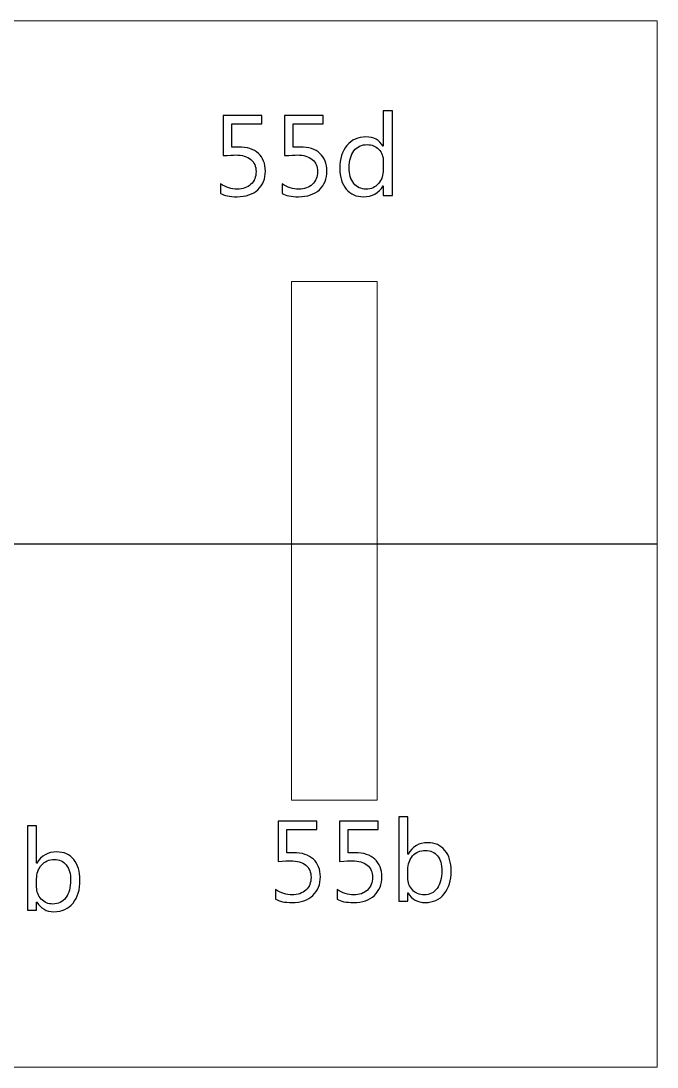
# Model space of a CAD drawing. Header units: centimetres. Extents: x -19.4 to 19.9, y -26.5 to 22.7.
# Drawn here: x 5.627 to 7.987, y -0.963 to 2.917 of the extents above; entities that cross this region are included whole.
import ezdxf

# ---------------------------------------------------------------- set-up
doc = ezdxf.new("R2010")
doc.units = ezdxf.units.CM
doc.header["$MEASUREMENT"] = 0
doc.layers.add('Camada 1', color=7, linetype='Continuous')

msp = doc.modelspace()

# ---------------------------------------------------------------- linework, layer by layer
at = {"layer": 'Camada 1', "color": 7, "lineweight": 9}
for points in [[(0.09623, 0.97706), (7.98655, 0.97706), (7.98655, 2.9174), (0.09623, 2.9174), (0.09623, 0.97706)], [(6.63095, 0.02724), (6.94835, 0.02724), (6.94835, 1.95096), (6.63095, 1.95096), (6.63095, 0.02724)], [(0.09623, -0.96332), (7.98655, -0.96332), (7.98655, 0.97702), (0.09623, 0.97702), (0.09623, -0.96332)]]:
    msp.add_lwpolyline(points, close=True, dxfattribs=at)
at = {"layer": 'Camada 1', "color": 7}
for points, knots in [([(6.36722, 2.2774), (6.36722, 2.2774), (6.36722, 2.31338), (6.36722, 2.31338), (6.36722, 2.31338), (6.38747, 2.30012), (6.40807, 2.29348), (6.42902, 2.29348), (6.42902, 2.29348), (6.44998, 2.29348), (6.46684, 2.29941), (6.47968, 2.31126), (6.47968, 2.31126), (6.49246, 2.32305), (6.49888, 2.33878), (6.49888, 2.35833), (6.49888, 2.35833), (6.49888, 2.37773), (6.49231, 2.3929), (6.47926, 2.40376), (6.47926, 2.40376), (6.46614, 2.41463), (6.44744, 2.42006), (6.42303, 2.42006), (6.42303, 2.42006), (6.41477, 2.42006), (6.39925, 2.41922), (6.37653, 2.41759), (6.37653, 2.41759), (6.37653, 2.41759), (6.37653, 2.56654), (6.37653, 2.56654), (6.37653, 2.56654), (6.37653, 2.56654), (6.52004, 2.56654), (6.52004, 2.56654), (6.52004, 2.56654), (6.52004, 2.56654), (6.52004, 2.53606), (6.52004, 2.53606), (6.52004, 2.53606), (6.52004, 2.53606), (6.4087, 2.53606), (6.4087, 2.53606), (6.4087, 2.53606), (6.4087, 2.53606), (6.4087, 2.44885), (6.4087, 2.44885), (6.4087, 2.44885), (6.41781, 2.44941), (6.4262, 2.4497), (6.43396, 2.4497), (6.43396, 2.4497), (6.46564, 2.4497), (6.4902, 2.44172), (6.50755, 2.42585), (6.50755, 2.42585), (6.52491, 2.40997), (6.53359, 2.38817), (6.53359, 2.36051), (6.53359, 2.36051), (6.53359, 2.33187), (6.52428, 2.30879), (6.50558, 2.29137), (6.50558, 2.29137), (6.48688, 2.27387), (6.4612, 2.26512), (6.42867, 2.26512), (6.42867, 2.26512), (6.40123, 2.26512), (6.38076, 2.26921), (6.36722, 2.2774)], [0, 0, 0, 0, 0.0526316, 0.0526316, 0.0526316, 0.0526316, 0.1052632, 0.1052632, 0.1052632, 0.1052632, 0.1578947, 0.1578947, 0.1578947, 0.1578947, 0.2105263, 0.2105263, 0.2105263, 0.2105263, 0.2631579, 0.2631579, 0.2631579, 0.2631579, 0.3157895, 0.3157895, 0.3157895, 0.3157895, 0.3684211, 0.3684211, 0.3684211, 0.3684211, 0.4210526, 0.4210526, 0.4210526, 0.4210526, 0.4736842, 0.4736842, 0.4736842, 0.4736842, 0.5263158, 0.5263158, 0.5263158, 0.5263158, 0.5789474, 0.5789474, 0.5789474, 0.5789474, 0.6315789, 0.6315789, 0.6315789, 0.6315789, 0.6842105, 0.6842105, 0.6842105, 0.6842105, 0.7368421, 0.7368421, 0.7368421, 0.7368421, 0.7894737, 0.7894737, 0.7894737, 0.7894737, 0.8421053, 0.8421053, 0.8421053, 0.8421053, 0.8947368, 0.8947368, 0.8947368, 0.8947368, 1, 1, 1, 1]), ([(6.5954, 2.2774), (6.5954, 2.2774), (6.5954, 2.31338), (6.5954, 2.31338), (6.5954, 2.31338), (6.61565, 2.30012), (6.63625, 2.29348), (6.6572, 2.29348), (6.6572, 2.29348), (6.67816, 2.29348), (6.69502, 2.29941), (6.70786, 2.31126), (6.70786, 2.31126), (6.72064, 2.32305), (6.72706, 2.33878), (6.72706, 2.35833), (6.72706, 2.35833), (6.72706, 2.37773), (6.72049, 2.3929), (6.70744, 2.40376), (6.70744, 2.40376), (6.69432, 2.41463), (6.67562, 2.42006), (6.65121, 2.42006), (6.65121, 2.42006), (6.64295, 2.42006), (6.62743, 2.41922), (6.60471, 2.41759), (6.60471, 2.41759), (6.60471, 2.41759), (6.60471, 2.56654), (6.60471, 2.56654), (6.60471, 2.56654), (6.60471, 2.56654), (6.74822, 2.56654), (6.74822, 2.56654), (6.74822, 2.56654), (6.74822, 2.56654), (6.74822, 2.53606), (6.74822, 2.53606), (6.74822, 2.53606), (6.74822, 2.53606), (6.63688, 2.53606), (6.63688, 2.53606), (6.63688, 2.53606), (6.63688, 2.53606), (6.63688, 2.44885), (6.63688, 2.44885), (6.63688, 2.44885), (6.64599, 2.44941), (6.65438, 2.4497), (6.66214, 2.4497), (6.66214, 2.4497), (6.69382, 2.4497), (6.71838, 2.44172), (6.73573, 2.42585), (6.73573, 2.42585), (6.75309, 2.40997), (6.76177, 2.38817), (6.76177, 2.36051), (6.76177, 2.36051), (6.76177, 2.33187), (6.75246, 2.30879), (6.73376, 2.29137), (6.73376, 2.29137), (6.71506, 2.27387), (6.68938, 2.26512), (6.65685, 2.26512), (6.65685, 2.26512), (6.62941, 2.26512), (6.60894, 2.26921), (6.5954, 2.2774)], [0, 0, 0, 0, 0.0526316, 0.0526316, 0.0526316, 0.0526316, 0.1052632, 0.1052632, 0.1052632, 0.1052632, 0.1578947, 0.1578947, 0.1578947, 0.1578947, 0.2105263, 0.2105263, 0.2105263, 0.2105263, 0.2631579, 0.2631579, 0.2631579, 0.2631579, 0.3157895, 0.3157895, 0.3157895, 0.3157895, 0.3684211, 0.3684211, 0.3684211, 0.3684211, 0.4210526, 0.4210526, 0.4210526, 0.4210526, 0.4736842, 0.4736842, 0.4736842, 0.4736842, 0.5263158, 0.5263158, 0.5263158, 0.5263158, 0.5789474, 0.5789474, 0.5789474, 0.5789474, 0.6315789, 0.6315789, 0.6315789, 0.6315789, 0.6842105, 0.6842105, 0.6842105, 0.6842105, 0.7368421, 0.7368421, 0.7368421, 0.7368421, 0.7894737, 0.7894737, 0.7894737, 0.7894737, 0.8421053, 0.8421053, 0.8421053, 0.8421053, 0.8947368, 0.8947368, 0.8947368, 0.8947368, 1, 1, 1, 1]), ([(7.00477, 2.2702), (7.00477, 2.2702), (6.9709, 2.2702), (6.9709, 2.2702), (6.9709, 2.2702), (6.9709, 2.2702), (6.9709, 2.3059), (6.9709, 2.3059), (6.9709, 2.3059), (6.9709, 2.3059), (6.97005, 2.3059), (6.97005, 2.3059), (6.97005, 2.3059), (6.95439, 2.27874), (6.93012, 2.26512), (6.89731, 2.26512), (6.89731, 2.26512), (6.87071, 2.26512), (6.8494, 2.27457), (6.83346, 2.29355), (6.83346, 2.29355), (6.81758, 2.31253), (6.80961, 2.33836), (6.80961, 2.3711), (6.80961, 2.3711), (6.80961, 2.40609), (6.81843, 2.43417), (6.83607, 2.45527), (6.83607, 2.45527), (6.8537, 2.47637), (6.8772, 2.48695), (6.90655, 2.48695), (6.90655, 2.48695), (6.93569, 2.48695), (6.95679, 2.47559), (6.97005, 2.4528), (6.97005, 2.4528), (6.97005, 2.4528), (6.9709, 2.4528), (6.9709, 2.4528), (6.9709, 2.4528), (6.9709, 2.4528), (6.9709, 2.58347), (6.9709, 2.58347), (6.9709, 2.58347), (6.9709, 2.58347), (7.00477, 2.58347), (7.00477, 2.58347), (7.00477, 2.58347), (7.00477, 2.58347), (7.00477, 2.2702), (7.00477, 2.2702)], [0, 0, 0, 0, 0.0714286, 0.0714286, 0.0714286, 0.0714286, 0.1428571, 0.1428571, 0.1428571, 0.1428571, 0.2142857, 0.2142857, 0.2142857, 0.2142857, 0.2857143, 0.2857143, 0.2857143, 0.2857143, 0.3571429, 0.3571429, 0.3571429, 0.3571429, 0.4285714, 0.4285714, 0.4285714, 0.4285714, 0.5, 0.5, 0.5, 0.5, 0.5714286, 0.5714286, 0.5714286, 0.5714286, 0.6428571, 0.6428571, 0.6428571, 0.6428571, 0.7142857, 0.7142857, 0.7142857, 0.7142857, 0.7857143, 0.7857143, 0.7857143, 0.7857143, 0.8571429, 0.8571429, 0.8571429, 0.8571429, 1, 1, 1, 1]), ([(6.9709, 2.36587), (6.9709, 2.36587), (6.9709, 2.3972), (6.9709, 2.3972), (6.9709, 2.3972), (6.9709, 2.41435), (6.96525, 2.42888), (6.95397, 2.44074), (6.95397, 2.44074), (6.94261, 2.45266), (6.92828, 2.45859), (6.91093, 2.45859), (6.91093, 2.45859), (6.89025, 2.45859), (6.87395, 2.45097), (6.8621, 2.4358), (6.8621, 2.4358), (6.85025, 2.42056), (6.84432, 2.39953), (6.84432, 2.37272), (6.84432, 2.37272), (6.84432, 2.34824), (6.85004, 2.3289), (6.8614, 2.31472), (6.8614, 2.31472), (6.87276, 2.30054), (6.888, 2.29348), (6.90719, 2.29348), (6.90719, 2.29348), (6.9261, 2.29348), (6.94141, 2.30033), (6.95319, 2.31402), (6.95319, 2.31402), (6.96497, 2.3277), (6.9709, 2.34499), (6.9709, 2.36587)], [0, 0, 0, 0, 0.1, 0.1, 0.1, 0.1, 0.2, 0.2, 0.2, 0.2, 0.3, 0.3, 0.3, 0.3, 0.4, 0.4, 0.4, 0.4, 0.5, 0.5, 0.5, 0.5, 0.6, 0.6, 0.6, 0.6, 0.7, 0.7, 0.7, 0.7, 0.8, 0.8, 0.8, 0.8, 1, 1, 1, 1]), ([(7.06271, -0.31746), (7.06271, -0.31746), (7.06187, -0.31746), (7.06187, -0.31746), (7.06187, -0.31746), (7.06187, -0.31746), (7.06187, -0.3478), (7.06187, -0.3478), (7.06187, -0.3478), (7.06187, -0.3478), (7.028, -0.3478), (7.028, -0.3478), (7.028, -0.3478), (7.028, -0.3478), (7.028, -0.03453), (7.028, -0.03453), (7.028, -0.03453), (7.028, -0.03453), (7.06187, -0.03453), (7.06187, -0.03453), (7.06187, -0.03453), (7.06187, -0.03453), (7.06187, -0.1731), (7.06187, -0.1731), (7.06187, -0.1731), (7.06187, -0.1731), (7.06271, -0.1731), (7.06271, -0.1731), (7.06271, -0.1731), (7.07937, -0.14509), (7.10378, -0.13105), (7.13588, -0.13105), (7.13588, -0.13105), (7.16305, -0.13105), (7.18428, -0.1405), (7.19966, -0.15948), (7.19966, -0.15948), (7.21505, -0.17846), (7.22274, -0.20386), (7.22274, -0.23576), (7.22274, -0.23576), (7.22274, -0.27118), (7.21413, -0.29961), (7.19691, -0.32092), (7.19691, -0.32092), (7.17963, -0.34223), (7.15606, -0.35288), (7.12614, -0.35288), (7.12614, -0.35288), (7.0982, -0.35288), (7.07704, -0.3411), (7.06271, -0.31746)], [0, 0, 0, 0, 0.0714286, 0.0714286, 0.0714286, 0.0714286, 0.1428571, 0.1428571, 0.1428571, 0.1428571, 0.2142857, 0.2142857, 0.2142857, 0.2142857, 0.2857143, 0.2857143, 0.2857143, 0.2857143, 0.3571429, 0.3571429, 0.3571429, 0.3571429, 0.4285714, 0.4285714, 0.4285714, 0.4285714, 0.5, 0.5, 0.5, 0.5, 0.5714286, 0.5714286, 0.5714286, 0.5714286, 0.6428571, 0.6428571, 0.6428571, 0.6428571, 0.7142857, 0.7142857, 0.7142857, 0.7142857, 0.7857143, 0.7857143, 0.7857143, 0.7857143, 0.8571429, 0.8571429, 0.8571429, 0.8571429, 1, 1, 1, 1]), ([(5.68571, -0.35146), (5.68571, -0.35146), (5.68487, -0.35146), (5.68487, -0.35146), (5.68487, -0.35146), (5.68487, -0.35146), (5.68487, -0.3818), (5.68487, -0.3818), (5.68487, -0.3818), (5.68487, -0.3818), (5.651, -0.3818), (5.651, -0.3818), (5.651, -0.3818), (5.651, -0.3818), (5.651, -0.06853), (5.651, -0.06853), (5.651, -0.06853), (5.651, -0.06853), (5.68487, -0.06853), (5.68487, -0.06853), (5.68487, -0.06853), (5.68487, -0.06853), (5.68487, -0.2071), (5.68487, -0.2071), (5.68487, -0.2071), (5.68487, -0.2071), (5.68571, -0.2071), (5.68571, -0.2071), (5.68571, -0.2071), (5.70237, -0.17909), (5.72678, -0.16505), (5.75888, -0.16505), (5.75888, -0.16505), (5.78605, -0.16505), (5.80728, -0.1745), (5.82266, -0.19348), (5.82266, -0.19348), (5.83805, -0.21246), (5.84574, -0.23786), (5.84574, -0.26976), (5.84574, -0.26976), (5.84574, -0.30518), (5.83713, -0.33361), (5.81991, -0.35492), (5.81991, -0.35492), (5.80263, -0.37623), (5.77906, -0.38688), (5.74914, -0.38688), (5.74914, -0.38688), (5.7212, -0.38688), (5.70004, -0.3751), (5.68571, -0.35146)], [0, 0, 0, 0, 0.0714286, 0.0714286, 0.0714286, 0.0714286, 0.1428571, 0.1428571, 0.1428571, 0.1428571, 0.2142857, 0.2142857, 0.2142857, 0.2142857, 0.2857143, 0.2857143, 0.2857143, 0.2857143, 0.3571429, 0.3571429, 0.3571429, 0.3571429, 0.4285714, 0.4285714, 0.4285714, 0.4285714, 0.5, 0.5, 0.5, 0.5, 0.5714286, 0.5714286, 0.5714286, 0.5714286, 0.6428571, 0.6428571, 0.6428571, 0.6428571, 0.7142857, 0.7142857, 0.7142857, 0.7142857, 0.7857143, 0.7857143, 0.7857143, 0.7857143, 0.8571429, 0.8571429, 0.8571429, 0.8571429, 1, 1, 1, 1]), ([(6.57122, -0.3406), (6.57122, -0.3406), (6.57122, -0.30462), (6.57122, -0.30462), (6.57122, -0.30462), (6.59147, -0.31788), (6.61207, -0.32452), (6.63302, -0.32452), (6.63302, -0.32452), (6.65398, -0.32452), (6.67084, -0.31859), (6.68368, -0.30674), (6.68368, -0.30674), (6.69646, -0.29495), (6.70288, -0.27922), (6.70288, -0.25967), (6.70288, -0.25967), (6.70288, -0.24027), (6.69631, -0.2251), (6.68326, -0.21424), (6.68326, -0.21424), (6.67014, -0.20337), (6.65144, -0.19794), (6.62703, -0.19794), (6.62703, -0.19794), (6.61877, -0.19794), (6.60325, -0.19878), (6.58053, -0.20041), (6.58053, -0.20041), (6.58053, -0.20041), (6.58053, -0.05146), (6.58053, -0.05146), (6.58053, -0.05146), (6.58053, -0.05146), (6.72404, -0.05146), (6.72404, -0.05146), (6.72404, -0.05146), (6.72404, -0.05146), (6.72404, -0.08194), (6.72404, -0.08194), (6.72404, -0.08194), (6.72404, -0.08194), (6.6127, -0.08194), (6.6127, -0.08194), (6.6127, -0.08194), (6.6127, -0.08194), (6.6127, -0.16915), (6.6127, -0.16915), (6.6127, -0.16915), (6.62181, -0.16859), (6.6302, -0.1683), (6.63796, -0.1683), (6.63796, -0.1683), (6.66964, -0.1683), (6.6942, -0.17628), (6.71155, -0.19215), (6.71155, -0.19215), (6.72891, -0.20803), (6.73759, -0.22983), (6.73759, -0.25749), (6.73759, -0.25749), (6.73759, -0.28613), (6.72828, -0.30921), (6.70958, -0.32663), (6.70958, -0.32663), (6.69088, -0.34413), (6.6652, -0.35288), (6.63267, -0.35288), (6.63267, -0.35288), (6.60523, -0.35288), (6.58476, -0.34879), (6.57122, -0.3406)], [0, 0, 0, 0, 0.0526316, 0.0526316, 0.0526316, 0.0526316, 0.1052632, 0.1052632, 0.1052632, 0.1052632, 0.1578947, 0.1578947, 0.1578947, 0.1578947, 0.2105263, 0.2105263, 0.2105263, 0.2105263, 0.2631579, 0.2631579, 0.2631579, 0.2631579, 0.3157895, 0.3157895, 0.3157895, 0.3157895, 0.3684211, 0.3684211, 0.3684211, 0.3684211, 0.4210526, 0.4210526, 0.4210526, 0.4210526, 0.4736842, 0.4736842, 0.4736842, 0.4736842, 0.5263158, 0.5263158, 0.5263158, 0.5263158, 0.5789474, 0.5789474, 0.5789474, 0.5789474, 0.6315789, 0.6315789, 0.6315789, 0.6315789, 0.6842105, 0.6842105, 0.6842105, 0.6842105, 0.7368421, 0.7368421, 0.7368421, 0.7368421, 0.7894737, 0.7894737, 0.7894737, 0.7894737, 0.8421053, 0.8421053, 0.8421053, 0.8421053, 0.8947368, 0.8947368, 0.8947368, 0.8947368, 1, 1, 1, 1]), ([(6.7994, -0.3406), (6.7994, -0.3406), (6.7994, -0.30462), (6.7994, -0.30462), (6.7994, -0.30462), (6.81965, -0.31788), (6.84025, -0.32452), (6.8612, -0.32452), (6.8612, -0.32452), (6.88216, -0.32452), (6.89902, -0.31859), (6.91186, -0.30674), (6.91186, -0.30674), (6.92464, -0.29495), (6.93106, -0.27922), (6.93106, -0.25967), (6.93106, -0.25967), (6.93106, -0.24027), (6.92449, -0.2251), (6.91144, -0.21424), (6.91144, -0.21424), (6.89832, -0.20337), (6.87962, -0.19794), (6.85521, -0.19794), (6.85521, -0.19794), (6.84695, -0.19794), (6.83143, -0.19878), (6.80871, -0.20041), (6.80871, -0.20041), (6.80871, -0.20041), (6.80871, -0.05146), (6.80871, -0.05146), (6.80871, -0.05146), (6.80871, -0.05146), (6.95222, -0.05146), (6.95222, -0.05146), (6.95222, -0.05146), (6.95222, -0.05146), (6.95222, -0.08194), (6.95222, -0.08194), (6.95222, -0.08194), (6.95222, -0.08194), (6.84088, -0.08194), (6.84088, -0.08194), (6.84088, -0.08194), (6.84088, -0.08194), (6.84088, -0.16915), (6.84088, -0.16915), (6.84088, -0.16915), (6.84999, -0.16859), (6.85838, -0.1683), (6.86614, -0.1683), (6.86614, -0.1683), (6.89782, -0.1683), (6.92238, -0.17628), (6.93973, -0.19215), (6.93973, -0.19215), (6.95709, -0.20803), (6.96577, -0.22983), (6.96577, -0.25749), (6.96577, -0.25749), (6.96577, -0.28613), (6.95646, -0.30921), (6.93776, -0.32663), (6.93776, -0.32663), (6.91906, -0.34413), (6.89338, -0.35288), (6.86085, -0.35288), (6.86085, -0.35288), (6.83341, -0.35288), (6.81294, -0.34879), (6.7994, -0.3406)], [0, 0, 0, 0, 0.0526316, 0.0526316, 0.0526316, 0.0526316, 0.1052632, 0.1052632, 0.1052632, 0.1052632, 0.1578947, 0.1578947, 0.1578947, 0.1578947, 0.2105263, 0.2105263, 0.2105263, 0.2105263, 0.2631579, 0.2631579, 0.2631579, 0.2631579, 0.3157895, 0.3157895, 0.3157895, 0.3157895, 0.3684211, 0.3684211, 0.3684211, 0.3684211, 0.4210526, 0.4210526, 0.4210526, 0.4210526, 0.4736842, 0.4736842, 0.4736842, 0.4736842, 0.5263158, 0.5263158, 0.5263158, 0.5263158, 0.5789474, 0.5789474, 0.5789474, 0.5789474, 0.6315789, 0.6315789, 0.6315789, 0.6315789, 0.6842105, 0.6842105, 0.6842105, 0.6842105, 0.7368421, 0.7368421, 0.7368421, 0.7368421, 0.7894737, 0.7894737, 0.7894737, 0.7894737, 0.8421053, 0.8421053, 0.8421053, 0.8421053, 0.8947368, 0.8947368, 0.8947368, 0.8947368, 1, 1, 1, 1]), ([(5.68487, -0.2658), (5.68487, -0.2658), (5.68487, -0.29544), (5.68487, -0.29544), (5.68487, -0.29544), (5.68487, -0.31301), (5.69058, -0.32789), (5.70194, -0.34017), (5.70194, -0.34017), (5.7133, -0.35238), (5.72777, -0.35852), (5.74526, -0.35852), (5.74526, -0.35852), (5.7658, -0.35852), (5.78188, -0.35061), (5.79353, -0.33488), (5.79353, -0.33488), (5.80517, -0.31908), (5.81102, -0.2972), (5.81102, -0.26912), (5.81102, -0.26912), (5.81102, -0.24548), (5.80559, -0.22693), (5.79465, -0.21352), (5.79465, -0.21352), (5.78379, -0.20012), (5.76904, -0.19341), (5.75041, -0.19341), (5.75041, -0.19341), (5.73073, -0.19341), (5.71485, -0.20026), (5.70286, -0.21402), (5.70286, -0.21402), (5.69087, -0.22777), (5.68487, -0.24506), (5.68487, -0.2658)], [0, 0, 0, 0, 0.1, 0.1, 0.1, 0.1, 0.2, 0.2, 0.2, 0.2, 0.3, 0.3, 0.3, 0.3, 0.4, 0.4, 0.4, 0.4, 0.5, 0.5, 0.5, 0.5, 0.6, 0.6, 0.6, 0.6, 0.7, 0.7, 0.7, 0.7, 0.8, 0.8, 0.8, 0.8, 1, 1, 1, 1]), ([(7.06187, -0.2318), (7.06187, -0.2318), (7.06187, -0.26144), (7.06187, -0.26144), (7.06187, -0.26144), (7.06187, -0.27901), (7.06758, -0.29389), (7.07894, -0.30617), (7.07894, -0.30617), (7.0903, -0.31838), (7.10477, -0.32452), (7.12226, -0.32452), (7.12226, -0.32452), (7.1428, -0.32452), (7.15888, -0.31661), (7.17053, -0.30088), (7.17053, -0.30088), (7.18217, -0.28508), (7.18802, -0.2632), (7.18802, -0.23512), (7.18802, -0.23512), (7.18802, -0.21148), (7.18259, -0.19293), (7.17165, -0.17952), (7.17165, -0.17952), (7.16079, -0.16612), (7.14604, -0.15941), (7.12741, -0.15941), (7.12741, -0.15941), (7.10773, -0.15941), (7.09185, -0.16626), (7.07986, -0.18002), (7.07986, -0.18002), (7.06787, -0.19377), (7.06187, -0.21106), (7.06187, -0.2318)], [0, 0, 0, 0, 0.1, 0.1, 0.1, 0.1, 0.2, 0.2, 0.2, 0.2, 0.3, 0.3, 0.3, 0.3, 0.4, 0.4, 0.4, 0.4, 0.5, 0.5, 0.5, 0.5, 0.6, 0.6, 0.6, 0.6, 0.7, 0.7, 0.7, 0.7, 0.8, 0.8, 0.8, 0.8, 1, 1, 1, 1])]:
    msp.add_open_spline(points, degree=3, knots=knots, dxfattribs=at)
at = {"layer": 'Camada 1', "color": 250, "lineweight": 9}
for points, knots in [([(6.36722, 2.2774), (6.36722, 2.2774), (6.36722, 2.31338), (6.36722, 2.31338), (6.36722, 2.31338), (6.38747, 2.30012), (6.40807, 2.29348), (6.42902, 2.29348), (6.42902, 2.29348), (6.44998, 2.29348), (6.46684, 2.29941), (6.47968, 2.31126), (6.47968, 2.31126), (6.49246, 2.32305), (6.49888, 2.33878), (6.49888, 2.35833), (6.49888, 2.35833), (6.49888, 2.37773), (6.49231, 2.3929), (6.47926, 2.40376), (6.47926, 2.40376), (6.46614, 2.41463), (6.44744, 2.42006), (6.42303, 2.42006), (6.42303, 2.42006), (6.41477, 2.42006), (6.39925, 2.41922), (6.37653, 2.41759), (6.37653, 2.41759), (6.37653, 2.41759), (6.37653, 2.56654), (6.37653, 2.56654), (6.37653, 2.56654), (6.37653, 2.56654), (6.52004, 2.56654), (6.52004, 2.56654), (6.52004, 2.56654), (6.52004, 2.56654), (6.52004, 2.53606), (6.52004, 2.53606), (6.52004, 2.53606), (6.52004, 2.53606), (6.4087, 2.53606), (6.4087, 2.53606), (6.4087, 2.53606), (6.4087, 2.53606), (6.4087, 2.44885), (6.4087, 2.44885), (6.4087, 2.44885), (6.41781, 2.44941), (6.4262, 2.4497), (6.43396, 2.4497), (6.43396, 2.4497), (6.46564, 2.4497), (6.4902, 2.44172), (6.50755, 2.42585), (6.50755, 2.42585), (6.52491, 2.40997), (6.53359, 2.38817), (6.53359, 2.36051), (6.53359, 2.36051), (6.53359, 2.33187), (6.52428, 2.30879), (6.50558, 2.29137), (6.50558, 2.29137), (6.48688, 2.27387), (6.4612, 2.26512), (6.42867, 2.26512), (6.42867, 2.26512), (6.40123, 2.26512), (6.38076, 2.26921), (6.36722, 2.2774)], [0, 0, 0, 0, 0.0526316, 0.0526316, 0.0526316, 0.0526316, 0.1052632, 0.1052632, 0.1052632, 0.1052632, 0.1578947, 0.1578947, 0.1578947, 0.1578947, 0.2105263, 0.2105263, 0.2105263, 0.2105263, 0.2631579, 0.2631579, 0.2631579, 0.2631579, 0.3157895, 0.3157895, 0.3157895, 0.3157895, 0.3684211, 0.3684211, 0.3684211, 0.3684211, 0.4210526, 0.4210526, 0.4210526, 0.4210526, 0.4736842, 0.4736842, 0.4736842, 0.4736842, 0.5263158, 0.5263158, 0.5263158, 0.5263158, 0.5789474, 0.5789474, 0.5789474, 0.5789474, 0.6315789, 0.6315789, 0.6315789, 0.6315789, 0.6842105, 0.6842105, 0.6842105, 0.6842105, 0.7368421, 0.7368421, 0.7368421, 0.7368421, 0.7894737, 0.7894737, 0.7894737, 0.7894737, 0.8421053, 0.8421053, 0.8421053, 0.8421053, 0.8947368, 0.8947368, 0.8947368, 0.8947368, 1, 1, 1, 1]), ([(6.5954, 2.2774), (6.5954, 2.2774), (6.5954, 2.31338), (6.5954, 2.31338), (6.5954, 2.31338), (6.61565, 2.30012), (6.63625, 2.29348), (6.6572, 2.29348), (6.6572, 2.29348), (6.67816, 2.29348), (6.69502, 2.29941), (6.70786, 2.31126), (6.70786, 2.31126), (6.72064, 2.32305), (6.72706, 2.33878), (6.72706, 2.35833), (6.72706, 2.35833), (6.72706, 2.37773), (6.72049, 2.3929), (6.70744, 2.40376), (6.70744, 2.40376), (6.69432, 2.41463), (6.67562, 2.42006), (6.65121, 2.42006), (6.65121, 2.42006), (6.64295, 2.42006), (6.62743, 2.41922), (6.60471, 2.41759), (6.60471, 2.41759), (6.60471, 2.41759), (6.60471, 2.56654), (6.60471, 2.56654), (6.60471, 2.56654), (6.60471, 2.56654), (6.74822, 2.56654), (6.74822, 2.56654), (6.74822, 2.56654), (6.74822, 2.56654), (6.74822, 2.53606), (6.74822, 2.53606), (6.74822, 2.53606), (6.74822, 2.53606), (6.63688, 2.53606), (6.63688, 2.53606), (6.63688, 2.53606), (6.63688, 2.53606), (6.63688, 2.44885), (6.63688, 2.44885), (6.63688, 2.44885), (6.64599, 2.44941), (6.65438, 2.4497), (6.66214, 2.4497), (6.66214, 2.4497), (6.69382, 2.4497), (6.71838, 2.44172), (6.73573, 2.42585), (6.73573, 2.42585), (6.75309, 2.40997), (6.76177, 2.38817), (6.76177, 2.36051), (6.76177, 2.36051), (6.76177, 2.33187), (6.75246, 2.30879), (6.73376, 2.29137), (6.73376, 2.29137), (6.71506, 2.27387), (6.68938, 2.26512), (6.65685, 2.26512), (6.65685, 2.26512), (6.62941, 2.26512), (6.60894, 2.26921), (6.5954, 2.2774)], [0, 0, 0, 0, 0.0526316, 0.0526316, 0.0526316, 0.0526316, 0.1052632, 0.1052632, 0.1052632, 0.1052632, 0.1578947, 0.1578947, 0.1578947, 0.1578947, 0.2105263, 0.2105263, 0.2105263, 0.2105263, 0.2631579, 0.2631579, 0.2631579, 0.2631579, 0.3157895, 0.3157895, 0.3157895, 0.3157895, 0.3684211, 0.3684211, 0.3684211, 0.3684211, 0.4210526, 0.4210526, 0.4210526, 0.4210526, 0.4736842, 0.4736842, 0.4736842, 0.4736842, 0.5263158, 0.5263158, 0.5263158, 0.5263158, 0.5789474, 0.5789474, 0.5789474, 0.5789474, 0.6315789, 0.6315789, 0.6315789, 0.6315789, 0.6842105, 0.6842105, 0.6842105, 0.6842105, 0.7368421, 0.7368421, 0.7368421, 0.7368421, 0.7894737, 0.7894737, 0.7894737, 0.7894737, 0.8421053, 0.8421053, 0.8421053, 0.8421053, 0.8947368, 0.8947368, 0.8947368, 0.8947368, 1, 1, 1, 1]), ([(7.00477, 2.2702), (7.00477, 2.2702), (6.9709, 2.2702), (6.9709, 2.2702), (6.9709, 2.2702), (6.9709, 2.2702), (6.9709, 2.3059), (6.9709, 2.3059), (6.9709, 2.3059), (6.9709, 2.3059), (6.97005, 2.3059), (6.97005, 2.3059), (6.97005, 2.3059), (6.95439, 2.27874), (6.93012, 2.26512), (6.89731, 2.26512), (6.89731, 2.26512), (6.87071, 2.26512), (6.8494, 2.27457), (6.83346, 2.29355), (6.83346, 2.29355), (6.81758, 2.31253), (6.80961, 2.33836), (6.80961, 2.3711), (6.80961, 2.3711), (6.80961, 2.40609), (6.81843, 2.43417), (6.83607, 2.45527), (6.83607, 2.45527), (6.8537, 2.47637), (6.8772, 2.48695), (6.90655, 2.48695), (6.90655, 2.48695), (6.93569, 2.48695), (6.95679, 2.47559), (6.97005, 2.4528), (6.97005, 2.4528), (6.97005, 2.4528), (6.9709, 2.4528), (6.9709, 2.4528), (6.9709, 2.4528), (6.9709, 2.4528), (6.9709, 2.58347), (6.9709, 2.58347), (6.9709, 2.58347), (6.9709, 2.58347), (7.00477, 2.58347), (7.00477, 2.58347), (7.00477, 2.58347), (7.00477, 2.58347), (7.00477, 2.2702), (7.00477, 2.2702)], [0, 0, 0, 0, 0.0714286, 0.0714286, 0.0714286, 0.0714286, 0.1428571, 0.1428571, 0.1428571, 0.1428571, 0.2142857, 0.2142857, 0.2142857, 0.2142857, 0.2857143, 0.2857143, 0.2857143, 0.2857143, 0.3571429, 0.3571429, 0.3571429, 0.3571429, 0.4285714, 0.4285714, 0.4285714, 0.4285714, 0.5, 0.5, 0.5, 0.5, 0.5714286, 0.5714286, 0.5714286, 0.5714286, 0.6428571, 0.6428571, 0.6428571, 0.6428571, 0.7142857, 0.7142857, 0.7142857, 0.7142857, 0.7857143, 0.7857143, 0.7857143, 0.7857143, 0.8571429, 0.8571429, 0.8571429, 0.8571429, 1, 1, 1, 1]), ([(6.9709, 2.36587), (6.9709, 2.36587), (6.9709, 2.3972), (6.9709, 2.3972), (6.9709, 2.3972), (6.9709, 2.41435), (6.96525, 2.42888), (6.95397, 2.44074), (6.95397, 2.44074), (6.94261, 2.45266), (6.92828, 2.45859), (6.91093, 2.45859), (6.91093, 2.45859), (6.89025, 2.45859), (6.87395, 2.45097), (6.8621, 2.4358), (6.8621, 2.4358), (6.85025, 2.42056), (6.84432, 2.39953), (6.84432, 2.37272), (6.84432, 2.37272), (6.84432, 2.34824), (6.85004, 2.3289), (6.8614, 2.31472), (6.8614, 2.31472), (6.87276, 2.30054), (6.888, 2.29348), (6.90719, 2.29348), (6.90719, 2.29348), (6.9261, 2.29348), (6.94141, 2.30033), (6.95319, 2.31402), (6.95319, 2.31402), (6.96497, 2.3277), (6.9709, 2.34499), (6.9709, 2.36587)], [0, 0, 0, 0, 0.1, 0.1, 0.1, 0.1, 0.2, 0.2, 0.2, 0.2, 0.3, 0.3, 0.3, 0.3, 0.4, 0.4, 0.4, 0.4, 0.5, 0.5, 0.5, 0.5, 0.6, 0.6, 0.6, 0.6, 0.7, 0.7, 0.7, 0.7, 0.8, 0.8, 0.8, 0.8, 1, 1, 1, 1]), ([(7.06271, -0.31746), (7.06271, -0.31746), (7.06187, -0.31746), (7.06187, -0.31746), (7.06187, -0.31746), (7.06187, -0.31746), (7.06187, -0.3478), (7.06187, -0.3478), (7.06187, -0.3478), (7.06187, -0.3478), (7.028, -0.3478), (7.028, -0.3478), (7.028, -0.3478), (7.028, -0.3478), (7.028, -0.03453), (7.028, -0.03453), (7.028, -0.03453), (7.028, -0.03453), (7.06187, -0.03453), (7.06187, -0.03453), (7.06187, -0.03453), (7.06187, -0.03453), (7.06187, -0.1731), (7.06187, -0.1731), (7.06187, -0.1731), (7.06187, -0.1731), (7.06271, -0.1731), (7.06271, -0.1731), (7.06271, -0.1731), (7.07937, -0.14509), (7.10378, -0.13105), (7.13588, -0.13105), (7.13588, -0.13105), (7.16305, -0.13105), (7.18428, -0.1405), (7.19966, -0.15948), (7.19966, -0.15948), (7.21505, -0.17846), (7.22274, -0.20386), (7.22274, -0.23576), (7.22274, -0.23576), (7.22274, -0.27118), (7.21413, -0.29961), (7.19691, -0.32092), (7.19691, -0.32092), (7.17963, -0.34223), (7.15606, -0.35288), (7.12614, -0.35288), (7.12614, -0.35288), (7.0982, -0.35288), (7.07704, -0.3411), (7.06271, -0.31746)], [0, 0, 0, 0, 0.0714286, 0.0714286, 0.0714286, 0.0714286, 0.1428571, 0.1428571, 0.1428571, 0.1428571, 0.2142857, 0.2142857, 0.2142857, 0.2142857, 0.2857143, 0.2857143, 0.2857143, 0.2857143, 0.3571429, 0.3571429, 0.3571429, 0.3571429, 0.4285714, 0.4285714, 0.4285714, 0.4285714, 0.5, 0.5, 0.5, 0.5, 0.5714286, 0.5714286, 0.5714286, 0.5714286, 0.6428571, 0.6428571, 0.6428571, 0.6428571, 0.7142857, 0.7142857, 0.7142857, 0.7142857, 0.7857143, 0.7857143, 0.7857143, 0.7857143, 0.8571429, 0.8571429, 0.8571429, 0.8571429, 1, 1, 1, 1]), ([(5.68571, -0.35146), (5.68571, -0.35146), (5.68487, -0.35146), (5.68487, -0.35146), (5.68487, -0.35146), (5.68487, -0.35146), (5.68487, -0.3818), (5.68487, -0.3818), (5.68487, -0.3818), (5.68487, -0.3818), (5.651, -0.3818), (5.651, -0.3818), (5.651, -0.3818), (5.651, -0.3818), (5.651, -0.06853), (5.651, -0.06853), (5.651, -0.06853), (5.651, -0.06853), (5.68487, -0.06853), (5.68487, -0.06853), (5.68487, -0.06853), (5.68487, -0.06853), (5.68487, -0.2071), (5.68487, -0.2071), (5.68487, -0.2071), (5.68487, -0.2071), (5.68571, -0.2071), (5.68571, -0.2071), (5.68571, -0.2071), (5.70237, -0.17909), (5.72678, -0.16505), (5.75888, -0.16505), (5.75888, -0.16505), (5.78605, -0.16505), (5.80728, -0.1745), (5.82266, -0.19348), (5.82266, -0.19348), (5.83805, -0.21246), (5.84574, -0.23786), (5.84574, -0.26976), (5.84574, -0.26976), (5.84574, -0.30518), (5.83713, -0.33361), (5.81991, -0.35492), (5.81991, -0.35492), (5.80263, -0.37623), (5.77906, -0.38688), (5.74914, -0.38688), (5.74914, -0.38688), (5.7212, -0.38688), (5.70004, -0.3751), (5.68571, -0.35146)], [0, 0, 0, 0, 0.0714286, 0.0714286, 0.0714286, 0.0714286, 0.1428571, 0.1428571, 0.1428571, 0.1428571, 0.2142857, 0.2142857, 0.2142857, 0.2142857, 0.2857143, 0.2857143, 0.2857143, 0.2857143, 0.3571429, 0.3571429, 0.3571429, 0.3571429, 0.4285714, 0.4285714, 0.4285714, 0.4285714, 0.5, 0.5, 0.5, 0.5, 0.5714286, 0.5714286, 0.5714286, 0.5714286, 0.6428571, 0.6428571, 0.6428571, 0.6428571, 0.7142857, 0.7142857, 0.7142857, 0.7142857, 0.7857143, 0.7857143, 0.7857143, 0.7857143, 0.8571429, 0.8571429, 0.8571429, 0.8571429, 1, 1, 1, 1]), ([(6.57122, -0.3406), (6.57122, -0.3406), (6.57122, -0.30462), (6.57122, -0.30462), (6.57122, -0.30462), (6.59147, -0.31788), (6.61207, -0.32452), (6.63302, -0.32452), (6.63302, -0.32452), (6.65398, -0.32452), (6.67084, -0.31859), (6.68368, -0.30674), (6.68368, -0.30674), (6.69646, -0.29495), (6.70288, -0.27922), (6.70288, -0.25967), (6.70288, -0.25967), (6.70288, -0.24027), (6.69631, -0.2251), (6.68326, -0.21424), (6.68326, -0.21424), (6.67014, -0.20337), (6.65144, -0.19794), (6.62703, -0.19794), (6.62703, -0.19794), (6.61877, -0.19794), (6.60325, -0.19878), (6.58053, -0.20041), (6.58053, -0.20041), (6.58053, -0.20041), (6.58053, -0.05146), (6.58053, -0.05146), (6.58053, -0.05146), (6.58053, -0.05146), (6.72404, -0.05146), (6.72404, -0.05146), (6.72404, -0.05146), (6.72404, -0.05146), (6.72404, -0.08194), (6.72404, -0.08194), (6.72404, -0.08194), (6.72404, -0.08194), (6.6127, -0.08194), (6.6127, -0.08194), (6.6127, -0.08194), (6.6127, -0.08194), (6.6127, -0.16915), (6.6127, -0.16915), (6.6127, -0.16915), (6.62181, -0.16859), (6.6302, -0.1683), (6.63796, -0.1683), (6.63796, -0.1683), (6.66964, -0.1683), (6.6942, -0.17628), (6.71155, -0.19215), (6.71155, -0.19215), (6.72891, -0.20803), (6.73759, -0.22983), (6.73759, -0.25749), (6.73759, -0.25749), (6.73759, -0.28613), (6.72828, -0.30921), (6.70958, -0.32663), (6.70958, -0.32663), (6.69088, -0.34413), (6.6652, -0.35288), (6.63267, -0.35288), (6.63267, -0.35288), (6.60523, -0.35288), (6.58476, -0.34879), (6.57122, -0.3406)], [0, 0, 0, 0, 0.0526316, 0.0526316, 0.0526316, 0.0526316, 0.1052632, 0.1052632, 0.1052632, 0.1052632, 0.1578947, 0.1578947, 0.1578947, 0.1578947, 0.2105263, 0.2105263, 0.2105263, 0.2105263, 0.2631579, 0.2631579, 0.2631579, 0.2631579, 0.3157895, 0.3157895, 0.3157895, 0.3157895, 0.3684211, 0.3684211, 0.3684211, 0.3684211, 0.4210526, 0.4210526, 0.4210526, 0.4210526, 0.4736842, 0.4736842, 0.4736842, 0.4736842, 0.5263158, 0.5263158, 0.5263158, 0.5263158, 0.5789474, 0.5789474, 0.5789474, 0.5789474, 0.6315789, 0.6315789, 0.6315789, 0.6315789, 0.6842105, 0.6842105, 0.6842105, 0.6842105, 0.7368421, 0.7368421, 0.7368421, 0.7368421, 0.7894737, 0.7894737, 0.7894737, 0.7894737, 0.8421053, 0.8421053, 0.8421053, 0.8421053, 0.8947368, 0.8947368, 0.8947368, 0.8947368, 1, 1, 1, 1]), ([(6.7994, -0.3406), (6.7994, -0.3406), (6.7994, -0.30462), (6.7994, -0.30462), (6.7994, -0.30462), (6.81965, -0.31788), (6.84025, -0.32452), (6.8612, -0.32452), (6.8612, -0.32452), (6.88216, -0.32452), (6.89902, -0.31859), (6.91186, -0.30674), (6.91186, -0.30674), (6.92464, -0.29495), (6.93106, -0.27922), (6.93106, -0.25967), (6.93106, -0.25967), (6.93106, -0.24027), (6.92449, -0.2251), (6.91144, -0.21424), (6.91144, -0.21424), (6.89832, -0.20337), (6.87962, -0.19794), (6.85521, -0.19794), (6.85521, -0.19794), (6.84695, -0.19794), (6.83143, -0.19878), (6.80871, -0.20041), (6.80871, -0.20041), (6.80871, -0.20041), (6.80871, -0.05146), (6.80871, -0.05146), (6.80871, -0.05146), (6.80871, -0.05146), (6.95222, -0.05146), (6.95222, -0.05146), (6.95222, -0.05146), (6.95222, -0.05146), (6.95222, -0.08194), (6.95222, -0.08194), (6.95222, -0.08194), (6.95222, -0.08194), (6.84088, -0.08194), (6.84088, -0.08194), (6.84088, -0.08194), (6.84088, -0.08194), (6.84088, -0.16915), (6.84088, -0.16915), (6.84088, -0.16915), (6.84999, -0.16859), (6.85838, -0.1683), (6.86614, -0.1683), (6.86614, -0.1683), (6.89782, -0.1683), (6.92238, -0.17628), (6.93973, -0.19215), (6.93973, -0.19215), (6.95709, -0.20803), (6.96577, -0.22983), (6.96577, -0.25749), (6.96577, -0.25749), (6.96577, -0.28613), (6.95646, -0.30921), (6.93776, -0.32663), (6.93776, -0.32663), (6.91906, -0.34413), (6.89338, -0.35288), (6.86085, -0.35288), (6.86085, -0.35288), (6.83341, -0.35288), (6.81294, -0.34879), (6.7994, -0.3406)], [0, 0, 0, 0, 0.0526316, 0.0526316, 0.0526316, 0.0526316, 0.1052632, 0.1052632, 0.1052632, 0.1052632, 0.1578947, 0.1578947, 0.1578947, 0.1578947, 0.2105263, 0.2105263, 0.2105263, 0.2105263, 0.2631579, 0.2631579, 0.2631579, 0.2631579, 0.3157895, 0.3157895, 0.3157895, 0.3157895, 0.3684211, 0.3684211, 0.3684211, 0.3684211, 0.4210526, 0.4210526, 0.4210526, 0.4210526, 0.4736842, 0.4736842, 0.4736842, 0.4736842, 0.5263158, 0.5263158, 0.5263158, 0.5263158, 0.5789474, 0.5789474, 0.5789474, 0.5789474, 0.6315789, 0.6315789, 0.6315789, 0.6315789, 0.6842105, 0.6842105, 0.6842105, 0.6842105, 0.7368421, 0.7368421, 0.7368421, 0.7368421, 0.7894737, 0.7894737, 0.7894737, 0.7894737, 0.8421053, 0.8421053, 0.8421053, 0.8421053, 0.8947368, 0.8947368, 0.8947368, 0.8947368, 1, 1, 1, 1]), ([(5.68487, -0.2658), (5.68487, -0.2658), (5.68487, -0.29544), (5.68487, -0.29544), (5.68487, -0.29544), (5.68487, -0.31301), (5.69058, -0.32789), (5.70194, -0.34017), (5.70194, -0.34017), (5.7133, -0.35238), (5.72777, -0.35852), (5.74526, -0.35852), (5.74526, -0.35852), (5.7658, -0.35852), (5.78188, -0.35061), (5.79353, -0.33488), (5.79353, -0.33488), (5.80517, -0.31908), (5.81102, -0.2972), (5.81102, -0.26912), (5.81102, -0.26912), (5.81102, -0.24548), (5.80559, -0.22693), (5.79465, -0.21352), (5.79465, -0.21352), (5.78379, -0.20012), (5.76904, -0.19341), (5.75041, -0.19341), (5.75041, -0.19341), (5.73073, -0.19341), (5.71485, -0.20026), (5.70286, -0.21402), (5.70286, -0.21402), (5.69087, -0.22777), (5.68487, -0.24506), (5.68487, -0.2658)], [0, 0, 0, 0, 0.1, 0.1, 0.1, 0.1, 0.2, 0.2, 0.2, 0.2, 0.3, 0.3, 0.3, 0.3, 0.4, 0.4, 0.4, 0.4, 0.5, 0.5, 0.5, 0.5, 0.6, 0.6, 0.6, 0.6, 0.7, 0.7, 0.7, 0.7, 0.8, 0.8, 0.8, 0.8, 1, 1, 1, 1]), ([(7.06187, -0.2318), (7.06187, -0.2318), (7.06187, -0.26144), (7.06187, -0.26144), (7.06187, -0.26144), (7.06187, -0.27901), (7.06758, -0.29389), (7.07894, -0.30617), (7.07894, -0.30617), (7.0903, -0.31838), (7.10477, -0.32452), (7.12226, -0.32452), (7.12226, -0.32452), (7.1428, -0.32452), (7.15888, -0.31661), (7.17053, -0.30088), (7.17053, -0.30088), (7.18217, -0.28508), (7.18802, -0.2632), (7.18802, -0.23512), (7.18802, -0.23512), (7.18802, -0.21148), (7.18259, -0.19293), (7.17165, -0.17952), (7.17165, -0.17952), (7.16079, -0.16612), (7.14604, -0.15941), (7.12741, -0.15941), (7.12741, -0.15941), (7.10773, -0.15941), (7.09185, -0.16626), (7.07986, -0.18002), (7.07986, -0.18002), (7.06787, -0.19377), (7.06187, -0.21106), (7.06187, -0.2318)], [0, 0, 0, 0, 0.1, 0.1, 0.1, 0.1, 0.2, 0.2, 0.2, 0.2, 0.3, 0.3, 0.3, 0.3, 0.4, 0.4, 0.4, 0.4, 0.5, 0.5, 0.5, 0.5, 0.6, 0.6, 0.6, 0.6, 0.7, 0.7, 0.7, 0.7, 0.8, 0.8, 0.8, 0.8, 1, 1, 1, 1])]:
    msp.add_open_spline(points, degree=3, knots=knots, dxfattribs=at)

doc.saveas('drawing.dxf')
